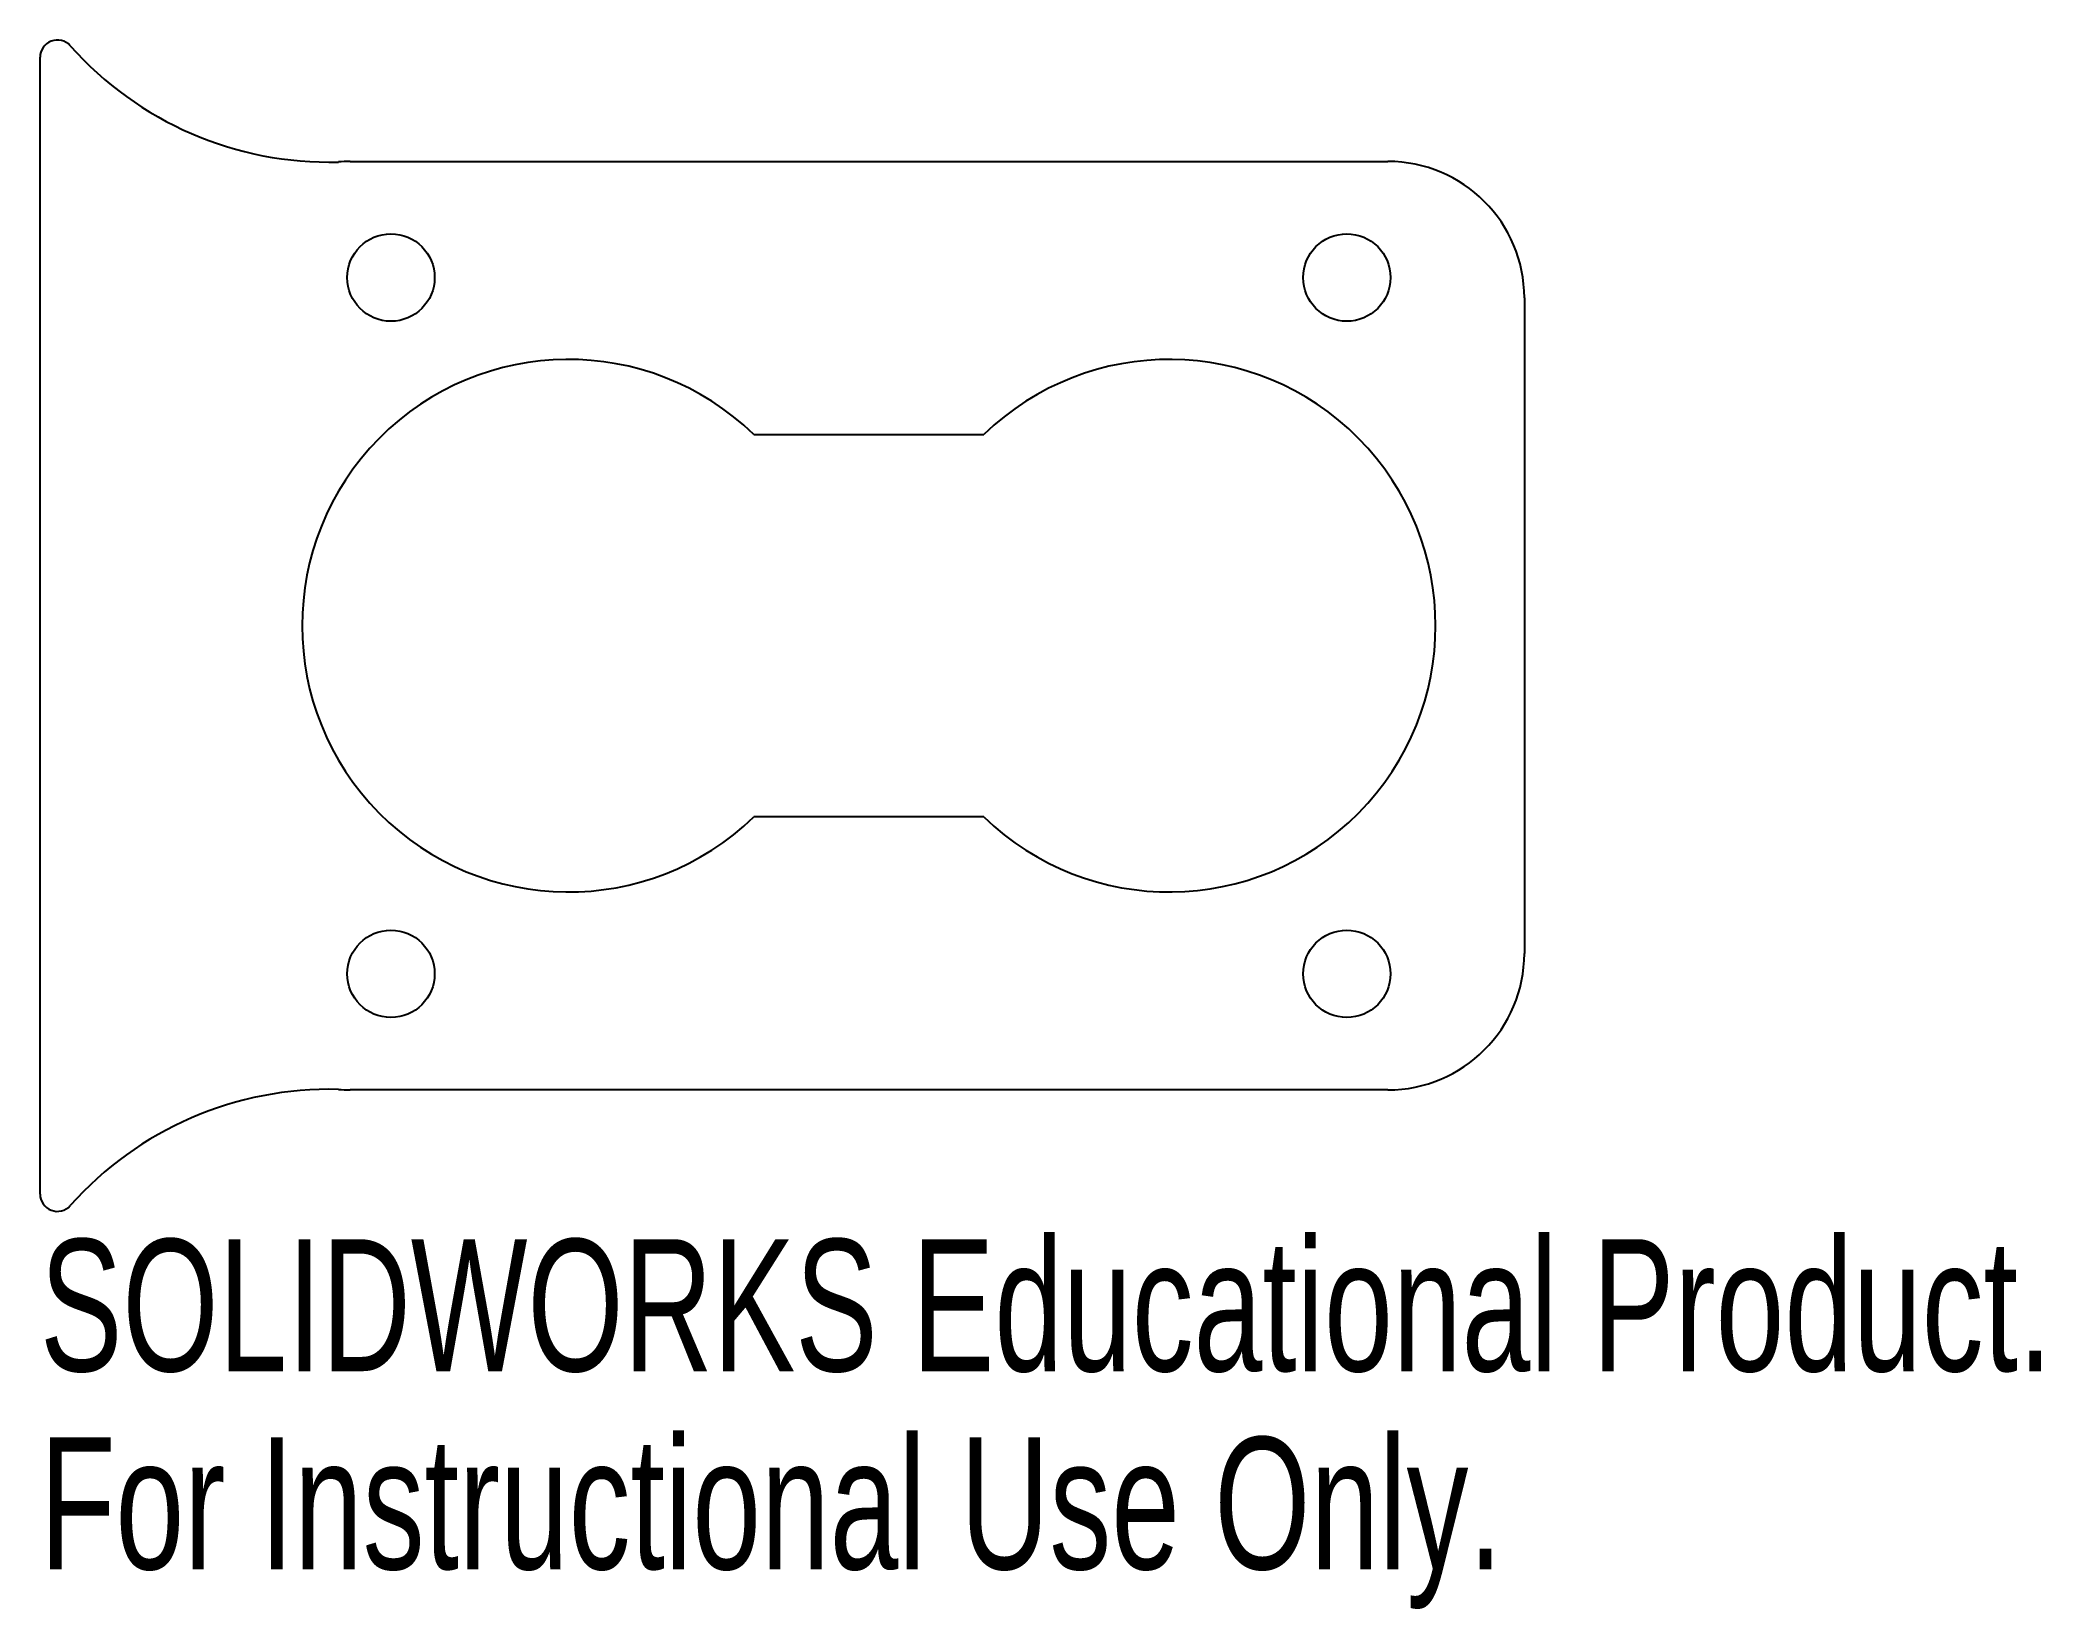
# Model space of a CAD drawing. Header units: inches. Extents: x -6.66 to -3.77, y -3.45 to -1.19.
import ezdxf

# ---------------------------------------------------------------- set-up
doc = ezdxf.new("R2010")
doc.units = ezdxf.units.IN
doc.header["$MEASUREMENT"] = 0
doc.styles.add('SLDTEXTSTYLE0', font='TXT', dxfattribs={"width": 0.7})

msp = doc.modelspace()

# ---------------------------------------------------------------- linework, layer by layer
at = {"color": 7, "linetype": 'Continuous', "lineweight": 25}
for p, q in [((-6.6569, -2.855), (-6.6569, -1.2161)), ((-6.21, -1.3663), (-4.714, -1.3663)), ((-4.5171, -1.5631), (-4.5171, -2.508)), ((-5.6279, -1.76), (-5.2961, -1.76)), ((-5.2961, -2.3112), (-5.6279, -2.3112)), ((-4.714, -2.7049), (-6.21, -2.7049))]:
    msp.add_line(p, q, dxfattribs=at)
for centre in [(-6.151, -1.5336), (-4.773, -1.5336), (-6.151, -2.5375), (-4.773, -2.5375)]:
    msp.add_circle(centre, 0.063, dxfattribs=at)
for centre, radius, start, end in [((-6.6319, -1.2161), 0.025, 41.6619, 180), ((-6.2397, -0.8672), 0.5, 221.6619, 271.4785), ((-6.21, -1.5631), 0.1969, 90, 94.8762), ((-4.714, -1.5631), 0.1969, 0, 90), ((-5.8951, -2.0356), 0.3839, 45.8854, 314.1146), ((-5.0289, -2.0356), 0.3839, 225.8854, 134.1146), ((-4.714, -2.508), 0.1969, 270, 0), ((-6.2397, -3.204), 0.5, 88.5215, 138.3381), ((-6.21, -2.508), 0.1969, 265.1238, 270), ((-6.6319, -2.855), 0.025, 180, 318.3381)]:
    msp.add_arc(centre, radius, start, end, dxfattribs=at)

# ---------------------------------------------------------------- texts
at = {"color": 7, "linetype": 'Continuous', "char_height": 0.1903, "attachment_point": 1, "style": 'SLDTEXTSTYLE0'}
for s, insert in [('SOLIDWORKS Educational Product.', (-6.6569, -2.9201)), ('For Instructional Use Only.', (-6.6569, -3.2056))]:
    msp.add_mtext(s, dxfattribs=dict(at, insert=insert))

doc.saveas('drawing.dxf')
